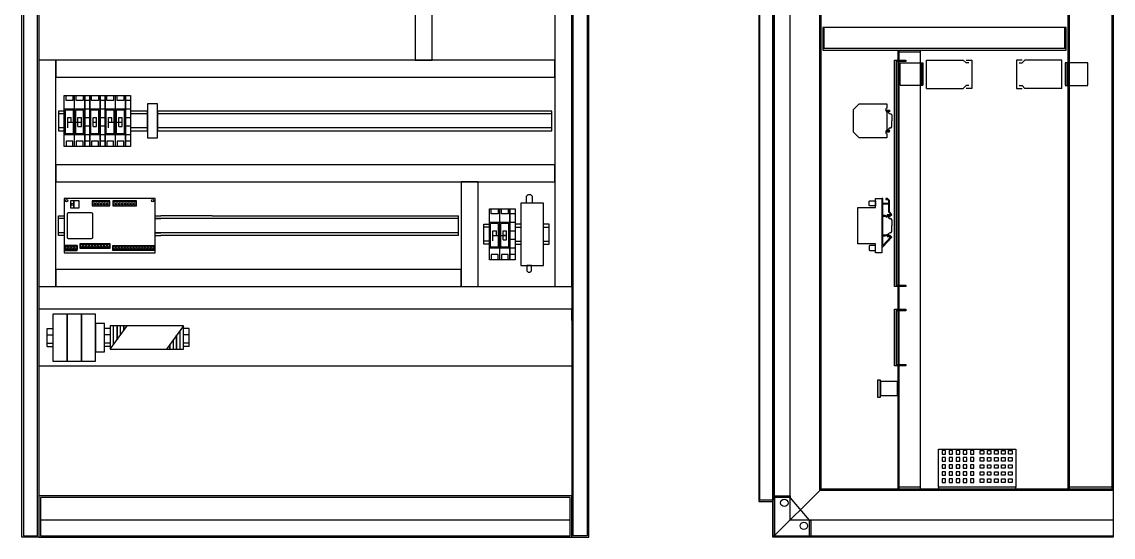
# Model space of a CAD drawing. Header units: millimetres. Extents: x 3151 to 30896, y 1337 to 7086.
# Drawn here: x 14421 to 16346, y 1337 to 2247 of the extents above; entities that cross this region are included whole.
import ezdxf

# ---------------------------------------------------------------- set-up
doc = ezdxf.new("R2010")
doc.units = ezdxf.units.MM
doc.linetypes.add('DASHED2', pattern=[0.375, 0.25, -0.125])

msp = doc.modelspace()

# ---------------------------------------------------------------- hatches: boundary and pattern name
for points in [[(15960.7, 2179.2), (15980.7, 2179.2), (15980.7, 2176.5), (15963.4, 2176.5), (15963.4, 1781.8), (15980.7, 1781.8), (15980.7, 1779.2), (15960.7, 1779.2)], [(15960.7, 1739.2), (15980.7, 1739.2), (15980.7, 1736.5), (15963.4, 1736.5), (15963.4, 1641.8), (15980.7, 1641.8), (15980.7, 1639.2), (15960.7, 1639.2)], [(15930.7, 1584.2), (15935.7, 1584.2), (15935.7, 1614.2), (15930.7, 1614.2)], [(15776.2, 1409.7), (15776.2, 1407), (15748.9, 1407), (15748.9, 1339.3), (15810.6, 1339.3), (15810.6, 1366.7), (15813.2, 1366.7), (15813.2, 1336.7), (15746.2, 1336.7), (15746.2, 1409.7)]]:
    msp.add_hatch(color=7).paths.add_polyline_path(points)

# ---------------------------------------------------------------- linework, layer by layer
at = {"color": 7}
for p, q in [((14421.2, 1336.7), (14421.2, 3536.7)), ((14423.9, 3534), (14423.9, 1339.3)), ((14448.6, 1339.3), (14448.6, 3534)), ((14451.2, 3536.7), (14451.2, 1336.7)), ((15391.2, 3536.7), (15391.2, 1336.7)), ((15393.9, 1339.3), (15393.9, 3534)), ((15418.6, 3534), (15418.6, 1339.3)), ((15421.2, 1336.7), (15421.2, 3536.7)), ((15746.2, 1336.7), (15746.2, 3536.7)), ((15748.9, 1336.7), (15748.9, 3536.7)), ((16346.2, 3536.7), (16346.2, 1336.7)), ((15721.2, 3512.8), (15721.2, 1399.8)), ((15723.2, 1401.8), (15723.2, 3510.8)), ((15746.2, 3510.8), (15746.2, 1401.8)), ((15776.2, 1366.7), (15776.2, 3506.7)), ((15828.6, 1419), (15828.6, 3454.3)), ((15831.2, 1421.7), (15831.2, 3451.7)), ((16266.2, 3451.2), (16266.2, 1422.2)), ((16268.9, 1422.2), (16268.9, 3451.2)), ((16343.6, 3451.2), (16343.6, 1422.2)), ((16346.2, 3451.2), (16346.2, 1422.2)), ((16346.2, 1422.2), (16346.2, 3451.2)), ((15114.9, 3376.7), (15114.9, 2179.2)), ((15144.9, 2179.2), (15144.9, 3376.7)), ((15361.2, 3376.7), (15361.2, 1779.2)), ((15391.2, 1779.2), (15391.2, 3376.7)), ((15834.1, 2236.7), (15834.1, 2196.7)), ((16263.1, 2236.7), (15834.1, 2236.7)), ((15836.7, 2199.3), (15836.7, 2236.7)), ((16260.4, 2236.7), (16260.4, 2199.3)), ((16263.1, 2196.7), (16263.1, 2236.7)), ((16263.1, 2199.3), (15834.1, 2199.3)), ((15834.1, 2196.7), (16263.1, 2196.7)), ((16006.2, 2196.2), (15966.2, 2196.2)), ((15966.2, 2196.2), (15966.2, 1422.2)), ((15968.9, 1422.2), (15968.9, 2196.2)), ((16006.2, 1422.2), (16006.2, 2196.2)), ((14481.2, 2179.2), (14451.2, 2179.2)), ((14451.2, 2179.2), (14451.2, 1779.2)), ((15361.2, 2179.2), (14451.2, 2179.2)), ((14451.2, 2179.2), (14451.2, 1779.2)), ((14481.2, 1779.2), (14481.2, 2179.2)), ((15361.2, 2179.2), (14481.2, 2179.2)), ((14481.2, 2179.2), (14481.2, 2149.2)), ((15114.9, 2179.2), (15144.9, 2179.2)), ((15361.2, 2149.2), (15361.2, 2179.2)), ((15391.2, 1779.2), (15391.2, 2179.2)), ((15960.7, 1779.2), (15960.7, 2179.2)), ((15960.7, 2179.2), (15980.7, 2179.2)), ((15980.7, 2176.5), (15963.4, 2176.5)), ((15963.4, 2176.5), (15963.4, 1781.8)), ((15968.9, 2193.5), (16006.2, 2193.5)), ((15980.7, 2179.2), (15980.7, 2176.5)), ((16016.7, 2129.2), (16016.7, 2179.2)), ((16016.7, 2179.2), (16081.7, 2179.2)), ((16086.7, 2174.2), (16081.7, 2179.2)), ((16086.7, 2179.2), (16096.7, 2179.2)), ((16096.7, 2179.2), (16096.7, 2129.2)), ((16175.7, 2179.2), (16175.7, 2129.2)), ((16185.7, 2179.2), (16175.7, 2179.2)), ((16185.7, 2174.2), (16190.7, 2179.2)), ((16255.7, 2179.2), (16190.7, 2179.2)), ((16255.7, 2129.2), (16255.7, 2179.2)), ((16091.7, 2174.2), (16086.7, 2174.2)), ((16180.7, 2174.2), (16185.7, 2174.2)), ((14481.2, 2149.2), (15361.2, 2149.2)), ((16016.7, 2129.2), (16081.7, 2129.2)), ((16086.7, 2134.2), (16081.7, 2129.2)), ((16091.7, 2134.2), (16086.7, 2134.2)), ((16096.7, 2129.2), (16086.7, 2129.2)), ((16175.7, 2129.2), (16185.7, 2129.2)), ((16180.7, 2134.2), (16185.7, 2134.2)), ((16185.7, 2134.2), (16190.7, 2129.2)), ((16255.7, 2129.2), (16190.7, 2129.2)), ((14496.2, 2026.7), (14496.2, 2116.7)), ((14496.2, 2116.7), (14514.2, 2116.7)), ((14499.2, 2107.7), (14499.2, 2116.7)), ((14511.2, 2107.7), (14499.2, 2107.7)), ((14511.2, 2116.7), (14511.2, 2107.7)), ((14514.2, 2026.7), (14514.2, 2116.7)), ((14514.2, 2116.7), (14532.2, 2116.7)), ((14517.2, 2107.7), (14517.2, 2116.7)), ((14529.2, 2107.7), (14517.2, 2107.7)), ((14529.2, 2116.7), (14529.2, 2107.7)), ((14532.2, 2116.7), (14532.2, 2026.7)), ((14532.2, 2116.7), (14532.2, 2026.7)), ((14532.2, 2116.7), (14541.2, 2116.7)), ((14532.2, 2026.7), (14532.2, 2116.7)), ((14541.2, 2107.7), (14532.2, 2107.7)), ((14541.2, 2116.7), (14559.2, 2116.7)), ((14541.2, 2026.7), (14541.2, 2116.7)), ((14541.2, 2116.7), (14541.2, 2026.7)), ((14544.2, 2107.7), (14544.2, 2116.7)), ((14556.2, 2107.7), (14544.2, 2107.7)), ((14556.2, 2116.7), (14556.2, 2107.7)), ((14559.2, 2116.7), (14559.2, 2026.7)), ((14559.2, 2116.7), (14559.2, 2026.7)), ((14559.2, 2116.7), (14568.2, 2116.7)), ((14559.2, 2026.7), (14559.2, 2116.7)), ((14568.2, 2107.7), (14559.2, 2107.7)), ((14568.2, 2026.7), (14568.2, 2116.7)), ((14568.2, 2116.7), (14586.2, 2116.7)), ((14568.2, 2116.7), (14568.2, 2026.7)), ((14571.2, 2107.7), (14571.2, 2116.7)), ((14583.2, 2107.7), (14571.2, 2107.7)), ((14583.2, 2116.7), (14583.2, 2107.7)), ((14586.2, 2026.7), (14586.2, 2116.7)), ((14586.2, 2116.7), (14604.2, 2116.7)), ((14589.2, 2107.7), (14589.2, 2116.7)), ((14601.2, 2107.7), (14589.2, 2107.7)), ((14601.2, 2116.7), (14601.2, 2107.7)), ((14604.2, 2116.7), (14604.2, 2026.7)), ((14604.2, 2116.7), (14604.2, 2026.7)), ((14604.2, 2116.7), (14613.2, 2116.7)), ((14604.2, 2026.7), (14604.2, 2116.7)), ((14613.2, 2107.7), (14604.2, 2107.7)), ((14613.2, 2116.7), (14613.2, 2026.7)), ((14660.5, 2101.7), (14643, 2101.7)), ((14643, 2101.7), (14643, 2041.7)), ((14660.5, 2041.7), (14660.5, 2101.7)), ((15888, 2091.7), (15898, 2101.7)), ((15898, 2101.7), (15947.2, 2101.7)), ((15947.2, 2101.7), (15947.2, 2094.4)), ((14496.2, 2089.2), (14486.2, 2089.2)), ((14486.2, 2089.2), (14486.2, 2054.2)), ((14496.2, 2084.2), (14486.2, 2084.2)), ((14514.2, 2092.4), (14496.2, 2092.4)), ((14496.2, 2054.2), (14496.2, 2089.2)), ((14498.2, 2048.9), (14498.2, 2090.4)), ((14512.2, 2090.4), (14498.2, 2090.4)), ((14512.2, 2048.9), (14512.2, 2090.4)), ((14532.2, 2092.4), (14514.2, 2092.4)), ((14516.2, 2048.9), (14516.2, 2090.4)), ((14530.2, 2090.4), (14516.2, 2090.4)), ((14530.2, 2048.9), (14530.2, 2090.4)), ((14541.2, 2092.4), (14532.2, 2092.4)), ((14559.2, 2092.4), (14541.2, 2092.4)), ((14557.2, 2090.4), (14543.2, 2090.4)), ((14543.2, 2048.9), (14543.2, 2090.4)), ((14557.2, 2048.9), (14557.2, 2090.4)), ((14568.2, 2092.4), (14559.2, 2092.4)), ((14586.2, 2092.4), (14568.2, 2092.4)), ((14570.2, 2048.9), (14570.2, 2090.4)), ((14584.2, 2090.4), (14570.2, 2090.4)), ((14584.2, 2048.9), (14584.2, 2090.4)), ((14604.2, 2092.4), (14586.2, 2092.4)), ((14588.2, 2048.9), (14588.2, 2090.4)), ((14602.2, 2090.4), (14588.2, 2090.4)), ((14602.2, 2048.9), (14602.2, 2090.4)), ((14613.2, 2092.4), (14604.2, 2092.4)), ((14643, 2089.2), (14613.2, 2089.2)), ((14613.2, 2089.2), (14613.2, 2054.2)), ((14643, 2084.2), (14613.2, 2084.2)), ((14643, 2054.2), (14643, 2089.2)), ((15356.2, 2089.2), (14660.5, 2089.2)), ((14660.5, 2089.2), (14660.5, 2054.2)), ((15356.2, 2084.2), (14660.5, 2084.2)), ((15356.2, 2054.2), (15356.2, 2089.2)), ((15888, 2051.7), (15888, 2091.7)), ((15947.2, 2094.4), (15945.1, 2093.3)), ((15945.1, 2093.3), (15945.1, 2089.8)), ((15945.1, 2090.9), (15951.7, 2090.9)), ((15945.1, 2090), (15945.1, 2090.9)), ((15951.1, 2090), (15945.1, 2090)), ((15945.1, 2089.8), (15947.2, 2088.7)), ((15947.2, 2088.7), (15949, 2088.7)), ((15947.2, 2087.4), (15947.2, 2088.7)), ((15947.2, 2088.7), (15947.2, 2054.8)), ((15949, 2087.4), (15947.2, 2087.4)), ((15949, 2088.7), (15949, 2087.4)), ((15950, 2089.4), (15950, 2086.1)), ((15951.9, 2087.9), (15951.1, 2090)), ((15951.7, 2090.9), (15951.9, 2089.9)), ((15951.9, 2089.9), (15951.9, 2087.9)), ((15955.7, 2082.2), (15955.7, 2071.7)), ((14502.2, 2077.7), (14508.2, 2077.7)), ((14502.2, 2059.7), (14502.2, 2077.7)), ((14526.2, 2068.7), (14502.2, 2068.7)), ((14508.2, 2068.7), (14508.2, 2077.7)), ((14520.2, 2077.7), (14526.2, 2077.7)), ((14520.2, 2061.7), (14520.2, 2077.7)), ((14520.2, 2069.7), (14526.2, 2069.7)), ((14520.2, 2061.7), (14526.2, 2061.7)), ((14526.2, 2061.7), (14526.2, 2077.7)), ((14541.2, 2077.2), (14532.2, 2077.2)), ((14541.2, 2062.2), (14532.2, 2062.2)), ((14547.2, 2077.7), (14553.2, 2077.7)), ((14547.2, 2061.7), (14547.2, 2077.7)), ((14547.2, 2069.7), (14553.2, 2069.7)), ((14553.2, 2068.7), (14547.2, 2068.7)), ((14547.2, 2061.7), (14553.2, 2061.7)), ((14553.2, 2061.7), (14553.2, 2077.7)), ((14568.2, 2077.2), (14559.2, 2077.2)), ((14568.2, 2062.2), (14559.2, 2062.2)), ((14574.2, 2077.7), (14580.2, 2077.7)), ((14574.2, 2059.7), (14574.2, 2077.7)), ((14598.2, 2068.7), (14574.2, 2068.7)), ((14580.2, 2068.7), (14580.2, 2077.7)), ((14592.2, 2077.7), (14598.2, 2077.7)), ((14592.2, 2061.7), (14592.2, 2077.7)), ((14592.2, 2069.7), (14598.2, 2069.7)), ((14592.2, 2061.7), (14598.2, 2061.7)), ((14598.2, 2061.7), (14598.2, 2077.7)), ((14613.2, 2077.2), (14604.2, 2077.2)), ((14613.2, 2062.2), (14604.2, 2062.2)), ((15955.7, 2061.2), (15955.7, 2071.7)), ((14496.2, 2059.2), (14486.2, 2059.2)), ((14486.2, 2054.2), (14496.2, 2054.2)), ((14514.2, 2046.9), (14496.2, 2046.9)), ((14512.2, 2048.9), (14498.2, 2048.9)), ((14532.2, 2046.9), (14514.2, 2046.9)), ((14530.2, 2048.9), (14516.2, 2048.9)), ((14541.2, 2046.9), (14532.2, 2046.9)), ((14559.2, 2046.9), (14541.2, 2046.9)), ((14557.2, 2048.9), (14543.2, 2048.9)), ((14568.2, 2046.9), (14559.2, 2046.9)), ((14586.2, 2046.9), (14568.2, 2046.9)), ((14584.2, 2048.9), (14570.2, 2048.9)), ((14604.2, 2046.9), (14586.2, 2046.9)), ((14602.2, 2048.9), (14588.2, 2048.9)), ((14613.2, 2046.9), (14604.2, 2046.9)), ((14643, 2059.2), (14613.2, 2059.2)), ((14613.2, 2054.2), (14643, 2054.2)), ((14643, 2041.7), (14660.5, 2041.7)), ((15356.2, 2059.2), (14660.5, 2059.2)), ((14660.5, 2054.2), (15356.2, 2054.2)), ((15898, 2041.7), (15888, 2051.7)), ((15947.2, 2041.7), (15898, 2041.7)), ((15947.2, 2054.8), (15945.1, 2053.7)), ((15945.1, 2053.7), (15945.1, 2050.1)), ((15951.1, 2053.4), (15945.1, 2053.4)), ((15945.1, 2053.4), (15945.1, 2052.5)), ((15945.1, 2052.5), (15951.7, 2052.5)), ((15945.1, 2050.1), (15947.2, 2049)), ((15949, 2056), (15947.2, 2056)), ((15947.2, 2056), (15947.2, 2054.8)), ((15947.2, 2054.8), (15949, 2054.8)), ((15947.2, 2049), (15947.2, 2041.7)), ((15949, 2054.8), (15949, 2056)), ((15950, 2054.1), (15950, 2057.3)), ((15951.9, 2055.5), (15951.1, 2053.4)), ((15951.7, 2052.5), (15951.9, 2053.6)), ((15951.9, 2053.6), (15951.9, 2055.5)), ((14514.2, 2026.7), (14496.2, 2026.7)), ((14499.2, 2035.7), (14499.2, 2026.7)), ((14511.2, 2035.7), (14499.2, 2035.7)), ((14511.2, 2026.7), (14511.2, 2035.7)), ((14532.2, 2026.7), (14514.2, 2026.7)), ((14529.2, 2035.7), (14517.2, 2035.7)), ((14517.2, 2035.7), (14517.2, 2026.7)), ((14529.2, 2026.7), (14529.2, 2035.7)), ((14541.2, 2035.7), (14532.2, 2035.7)), ((14541.2, 2026.7), (14532.2, 2026.7)), ((14559.2, 2026.7), (14541.2, 2026.7)), ((14556.2, 2035.7), (14544.2, 2035.7)), ((14544.2, 2035.7), (14544.2, 2026.7)), ((14556.2, 2026.7), (14556.2, 2035.7)), ((14568.2, 2035.7), (14559.2, 2035.7)), ((14568.2, 2026.7), (14559.2, 2026.7)), ((14586.2, 2026.7), (14568.2, 2026.7)), ((14571.2, 2035.7), (14571.2, 2026.7)), ((14583.2, 2035.7), (14571.2, 2035.7)), ((14583.2, 2026.7), (14583.2, 2035.7)), ((14604.2, 2026.7), (14586.2, 2026.7)), ((14601.2, 2035.7), (14589.2, 2035.7)), ((14589.2, 2035.7), (14589.2, 2026.7)), ((14601.2, 2026.7), (14601.2, 2035.7)), ((14613.2, 2035.7), (14604.2, 2035.7)), ((14613.2, 2026.7), (14604.2, 2026.7)), ((15361.2, 1994.2), (14481.2, 1994.2)), ((14481.2, 1994.2), (14481.2, 1964.2)), ((15361.2, 1964.2), (15361.2, 1994.2)), ((14481.2, 1964.2), (15361.2, 1964.2)), ((15226.2, 1964.2), (15196.2, 1964.2)), ((15196.2, 1964.2), (15196.2, 1779.2)), ((15226.2, 1779.2), (15226.2, 1964.2)), ((14656.2, 1934.7), (14496.2, 1934.7)), ((14496.2, 1934.7), (14496.2, 1838.7)), ((14512.8, 1930.8), (14507.1, 1930.8)), ((14507.1, 1930.8), (14507.1, 1918.1)), ((14522.6, 1930.8), (14512.8, 1930.8)), ((14512.8, 1930.8), (14512.8, 1918.1)), ((14512.8, 1918.1), (14512.8, 1930.8)), ((14522.6, 1918.1), (14522.6, 1930.8)), ((14576.2, 1930.8), (14545.1, 1930.8)), ((14545.1, 1930.8), (14545.1, 1921.6)), ((14576.2, 1928.9), (14545.1, 1928.9)), ((14545.1, 1928.9), (14545.1, 1921.6)), ((14576.2, 1921.6), (14576.2, 1930.8)), ((14576.2, 1921.6), (14576.2, 1928.9)), ((14623.5, 1930.8), (14582, 1930.8)), ((14582, 1930.8), (14582, 1921.6)), ((14623.5, 1928.9), (14582, 1928.9)), ((14582, 1928.9), (14582, 1921.6)), ((14623.5, 1921.6), (14623.5, 1930.8)), ((14623.5, 1921.6), (14623.5, 1928.9)), ((14656.2, 1838.7), (14656.2, 1934.7)), ((15341.2, 1926.7), (15301.2, 1926.7)), ((15301.2, 1926.7), (15301.2, 1816.7)), ((15311.2, 1938.7), (15314.2, 1941.7)), ((15311.2, 1926.7), (15311.2, 1938.7)), ((15321.2, 1926.7), (15311.2, 1926.7)), ((15314.2, 1941.7), (15318.2, 1941.7)), ((15318.2, 1941.7), (15321.2, 1938.7)), ((15321.2, 1938.7), (15321.2, 1926.7)), ((15341.2, 1816.7), (15341.2, 1926.7)), ((15915.9, 1929.8), (15916.8, 1930.8)), ((15915.9, 1922.5), (15915.9, 1929.8)), ((15916.8, 1930.8), (15927.2, 1930.8)), ((15927.2, 1934.7), (15938.2, 1934.7)), ((15927.2, 1918.7), (15927.2, 1934.7)), ((15927.2, 1930.8), (15927.2, 1921.6)), ((15938.2, 1934.7), (15938.2, 1838.7)), ((15940, 1934.7), (15938.3, 1934.7)), ((15938.3, 1934.7), (15938.3, 1849.5)), ((15940, 1926.1), (15940, 1934.7)), ((15949.9, 1926.1), (15940, 1926.1)), ((15940, 1904.7), (15940, 1925.1)), ((15940, 1925.1), (15949.8, 1925.1)), ((15940, 1904.7), (15940, 1925.1)), ((15948.2, 1934.7), (15945, 1934.7)), ((15945, 1934.7), (15945, 1933)), ((15945, 1933), (15947.9, 1933)), ((15947.9, 1933), (15949.9, 1930.9)), ((15951.6, 1931.2), (15948.2, 1934.7)), ((15949.8, 1925.1), (15949.8, 1911.2)), ((15949.9, 1930.9), (15949.9, 1926.1)), ((15951.6, 1911.3), (15951.6, 1931.2)), ((14501.2, 1907.2), (14501.2, 1866.2)), ((14544.2, 1909.2), (14503.2, 1909.2)), ((14507.1, 1918.1), (14512.8, 1918.1)), ((14512.8, 1918.1), (14522.6, 1918.1)), ((14545.1, 1921.6), (14576.2, 1921.6)), ((14545.1, 1921.6), (14576.2, 1921.6)), ((14546.2, 1866.2), (14546.2, 1907.2)), ((14582, 1921.6), (14623.5, 1921.6)), ((14582, 1921.6), (14623.5, 1921.6)), ((15246.2, 1826.7), (15246.2, 1916.7)), ((15246.2, 1916.7), (15264.2, 1916.7)), ((15249.2, 1907.7), (15249.2, 1916.7)), ((15261.2, 1907.7), (15249.2, 1907.7)), ((15261.2, 1916.7), (15261.2, 1907.7)), ((15264.2, 1826.7), (15264.2, 1916.7)), ((15264.2, 1916.7), (15282.2, 1916.7)), ((15267.2, 1907.7), (15267.2, 1916.7)), ((15279.2, 1907.7), (15267.2, 1907.7)), ((15279.2, 1916.7), (15279.2, 1907.7)), ((15282.2, 1916.7), (15282.2, 1826.7)), ((15282.2, 1916.7), (15282.2, 1826.7)), ((15282.2, 1916.7), (15291.2, 1916.7)), ((15282.2, 1826.7), (15282.2, 1916.7)), ((15291.2, 1907.7), (15282.2, 1907.7)), ((15291.2, 1916.7), (15291.2, 1826.7)), ((15895.7, 1854.7), (15895.7, 1918.7)), ((15895.7, 1918.7), (15927.2, 1918.7)), ((15916.8, 1921.6), (15915.9, 1922.5)), ((15927.2, 1921.6), (15916.8, 1921.6)), ((15947.8, 1905.9), (15946.7, 1903.5)), ((15951.7, 1905.9), (15947.8, 1905.9)), ((15949.8, 1911.2), (15953.9, 1906.7)), ((15955.8, 1906.7), (15951.6, 1911.3)), ((15952.1, 1904.9), (15951.7, 1905.9)), ((15951.9, 1902.9), (15955.8, 1906.7)), ((15953.9, 1906.7), (15952.1, 1904.9)), ((14486.2, 1904.2), (14496.2, 1904.2)), ((14486.2, 1869.2), (14486.2, 1904.2)), ((14496.2, 1899.2), (14486.2, 1899.2)), ((14656.2, 1904.2), (14666.2, 1904.2)), ((14666.2, 1899.2), (14656.2, 1899.2)), ((14656.2, 1899.2), (14666.2, 1899.2)), ((14757.2, 1904.2), (14666.2, 1904.2)), ((14757.2, 1899.2), (14666.2, 1899.2)), ((14757.2, 1904.2), (15191.2, 1904.2)), ((15191.2, 1899.2), (14757.2, 1899.2)), ((15191.2, 1869.2), (15191.2, 1904.2)), ((15236.2, 1854.2), (15236.2, 1889.2)), ((15236.2, 1889.2), (15246.2, 1889.2)), ((15264.2, 1892.4), (15246.2, 1892.4)), ((15248.2, 1848.9), (15248.2, 1890.4)), ((15262.2, 1890.4), (15248.2, 1890.4)), ((15262.2, 1848.9), (15262.2, 1890.4)), ((15282.2, 1892.4), (15264.2, 1892.4)), ((15266.2, 1848.9), (15266.2, 1890.4)), ((15280.2, 1890.4), (15266.2, 1890.4)), ((15280.2, 1848.9), (15280.2, 1890.4)), ((15291.2, 1892.4), (15282.2, 1892.4)), ((15301.2, 1889.2), (15291.2, 1889.2)), ((15351.2, 1889.2), (15341.2, 1889.2)), ((15351.2, 1854.2), (15351.2, 1889.2)), ((15944.2, 1904.7), (15940, 1904.7)), ((15940, 1869.9), (15940, 1903.5)), ((15940, 1903.5), (15944.4, 1903.5)), ((15946.7, 1903.5), (15944.2, 1904.7)), ((15944.4, 1903.5), (15947.4, 1901.9)), ((15947.4, 1901.9), (15948.9, 1905)), ((15948.9, 1905), (15951.1, 1905)), ((15950, 1904.4), (15950, 1901.1)), ((15950, 1904.4), (15950, 1901.1)), ((15951.1, 1905), (15951.9, 1902.9)), ((15955.7, 1897.2), (15955.7, 1886.7)), ((15955.7, 1897.2), (15955.7, 1886.7)), ((15955.7, 1876.2), (15955.7, 1886.7)), ((15955.7, 1876.2), (15955.7, 1886.7)), ((14496.2, 1874.2), (14486.2, 1874.2)), ((14496.2, 1869.2), (14486.2, 1869.2)), ((14666.2, 1874.2), (14656.2, 1874.2)), ((14656.2, 1874.2), (14666.2, 1874.2)), ((14656.2, 1869.2), (14666.2, 1869.2)), ((14757.2, 1874.2), (14666.2, 1874.2)), ((14757.2, 1869.2), (14666.2, 1869.2)), ((15191.2, 1874.2), (14757.2, 1874.2)), ((15191.2, 1869.2), (14757.2, 1869.2)), ((15246.2, 1884.2), (15236.2, 1884.2)), ((15252.2, 1877.7), (15258.2, 1877.7)), ((15252.2, 1859.7), (15252.2, 1877.7)), ((15276.2, 1868.7), (15252.2, 1868.7)), ((15258.2, 1868.7), (15258.2, 1877.7)), ((15270.2, 1877.7), (15276.2, 1877.7)), ((15270.2, 1861.7), (15270.2, 1877.7)), ((15270.2, 1869.7), (15276.2, 1869.7)), ((15276.2, 1861.7), (15276.2, 1877.7)), ((15291.2, 1877.2), (15282.2, 1877.2)), ((15291.2, 1884.2), (15301.2, 1884.2)), ((15341.2, 1884.2), (15351.2, 1884.2)), ((15944.4, 1869.9), (15940, 1869.9)), ((15940, 1868.7), (15944.2, 1868.7)), ((15940, 1851.5), (15940, 1868.7)), ((15944.2, 1868.7), (15946.7, 1869.9)), ((15947.3, 1871.4), (15944.4, 1869.9)), ((15946.7, 1869.9), (15947.8, 1867.5)), ((15948.9, 1868.4), (15947.3, 1871.4)), ((15947.8, 1867.5), (15951.7, 1867.5)), ((15951.1, 1868.4), (15948.9, 1868.4)), ((15950, 1869.1), (15950, 1872.3)), ((15950, 1869.1), (15950, 1872.3)), ((15951.9, 1870.5), (15951.1, 1868.4)), ((15951.7, 1867.5), (15952.1, 1868.6)), ((15955.8, 1866.7), (15951.9, 1870.5)), ((15952.1, 1868.6), (15953.9, 1866.8)), ((14518.6, 1851.8), (14497.9, 1851.8)), ((14497.9, 1851.8), (14497.9, 1842.6)), ((14497.9, 1851.8), (14518.6, 1851.8)), ((14497.9, 1844.5), (14497.9, 1851.8)), ((14503.2, 1864.2), (14544.2, 1864.2)), ((14518.6, 1842.6), (14518.6, 1851.8)), ((14518.6, 1851.8), (14518.6, 1844.5)), ((14524.4, 1855.5), (14576.2, 1855.5)), ((14524.4, 1848.2), (14524.4, 1855.5)), ((14524.4, 1855.5), (14576.2, 1855.5)), ((14524.4, 1846.3), (14524.4, 1855.5)), ((14576.2, 1848.2), (14524.4, 1848.2)), ((14576.2, 1855.5), (14576.2, 1848.2)), ((14576.2, 1855.5), (14576.2, 1846.3)), ((14582, 1851.8), (14654.6, 1851.8)), ((14582, 1844.5), (14582, 1851.8)), ((14582, 1851.8), (14654.6, 1851.8)), ((14582, 1842.6), (14582, 1851.8)), ((14654.6, 1851.8), (14654.6, 1844.5)), ((14654.6, 1851.8), (14654.6, 1842.6)), ((15246.2, 1859.2), (15236.2, 1859.2)), ((15246.2, 1854.2), (15236.2, 1854.2)), ((15262.2, 1848.9), (15248.2, 1848.9)), ((15280.2, 1848.9), (15266.2, 1848.9)), ((15270.2, 1861.7), (15276.2, 1861.7)), ((15291.2, 1862.2), (15282.2, 1862.2)), ((15291.2, 1859.2), (15301.2, 1859.2)), ((15291.2, 1854.2), (15301.2, 1854.2)), ((15341.2, 1859.2), (15351.2, 1859.2)), ((15341.2, 1854.2), (15351.2, 1854.2)), ((15927.2, 1854.7), (15895.7, 1854.7)), ((15916.8, 1851.8), (15915.9, 1850.9)), ((15915.9, 1850.9), (15915.9, 1843.6)), ((15927.2, 1851.8), (15916.8, 1851.8)), ((15927.2, 1838.7), (15927.2, 1854.7)), ((15927.2, 1842.6), (15927.2, 1851.8)), ((15938.3, 1849.5), (15940, 1849.5)), ((15953.9, 1866.8), (15940, 1851.5)), ((15940, 1849.5), (15955.8, 1866.7)), ((14496.2, 1838.7), (14656.2, 1838.7)), ((14518.6, 1844.5), (14497.9, 1844.5)), ((14497.9, 1842.6), (14518.6, 1842.6)), ((14576.2, 1846.3), (14524.4, 1846.3)), ((14654.6, 1844.5), (14582, 1844.5)), ((14654.6, 1842.6), (14582, 1842.6)), ((15264.2, 1846.9), (15246.2, 1846.9)), ((15249.2, 1835.7), (15249.2, 1826.7)), ((15261.2, 1835.7), (15249.2, 1835.7)), ((15261.2, 1826.7), (15261.2, 1835.7)), ((15282.2, 1846.9), (15264.2, 1846.9)), ((15279.2, 1835.7), (15267.2, 1835.7)), ((15267.2, 1835.7), (15267.2, 1826.7)), ((15279.2, 1826.7), (15279.2, 1835.7)), ((15291.2, 1846.9), (15282.2, 1846.9)), ((15291.2, 1835.7), (15282.2, 1835.7)), ((15915.9, 1843.6), (15916.8, 1842.6)), ((15916.8, 1842.6), (15927.2, 1842.6)), ((15938.2, 1838.7), (15927.2, 1838.7)), ((15264.2, 1826.7), (15246.2, 1826.7)), ((15282.2, 1826.7), (15264.2, 1826.7)), ((15291.2, 1826.7), (15282.2, 1826.7)), ((15301.2, 1816.7), (15341.2, 1816.7)), ((15320.2, 1816.7), (15312.2, 1816.7)), ((15312.2, 1816.7), (15312.2, 1807.1)), ((15320.2, 1807.1), (15320.2, 1816.7)), ((15196.2, 1809.2), (14481.2, 1809.2)), ((14481.2, 1809.2), (14481.2, 1779.2)), ((15196.2, 1779.2), (15196.2, 1809.2)), ((15312.2, 1807.1), (15314.6, 1804.7)), ((15314.6, 1804.7), (15317.8, 1804.7)), ((15317.8, 1804.7), (15320.2, 1807.1)), ((14451.2, 1779.2), (14481.2, 1779.2)), ((14451.2, 1779.2), (15391.2, 1779.2)), ((14481.2, 1779.2), (15196.2, 1779.2)), ((15196.2, 1779.2), (15226.2, 1779.2)), ((15361.2, 1779.2), (15391.2, 1779.2)), ((15980.7, 1779.2), (15960.7, 1779.2)), ((15963.4, 1781.8), (15980.7, 1781.8)), ((15980.7, 1781.8), (15980.7, 1779.2)), ((15391.2, 1739.2), (14451.2, 1739.2)), ((14451.2, 1739.2), (14451.2, 1639.2)), ((15391.2, 1719.2), (15391.2, 1739.2)), ((15960.7, 1639.2), (15960.7, 1739.2)), ((15960.7, 1739.2), (15980.7, 1739.2)), ((15980.7, 1736.5), (15963.4, 1736.5)), ((15963.4, 1736.5), (15963.4, 1641.8)), ((15980.7, 1739.2), (15980.7, 1736.5)), ((14501.2, 1730.7), (14476.2, 1730.7)), ((14476.2, 1730.7), (14476.2, 1647.7)), ((14526.2, 1730.7), (14501.2, 1730.7)), ((14501.2, 1730.7), (14501.2, 1647.7)), ((14501.2, 1647.7), (14501.2, 1730.7)), ((14526.2, 1647.7), (14526.2, 1730.7)), ((14551.2, 1730.7), (14526.2, 1730.7)), ((14526.2, 1730.7), (14526.2, 1647.7)), ((14551.2, 1647.7), (14551.2, 1730.7)), ((14567.2, 1714.2), (14551.2, 1714.2)), ((14551.2, 1714.2), (14551.2, 1664.2)), ((14567.2, 1664.2), (14567.2, 1714.2)), ((14466.2, 1673.2), (14466.2, 1705.2)), ((14466.2, 1705.2), (14476.2, 1705.2)), ((14466.2, 1694.2), (14476.2, 1694.2)), ((14577.2, 1705.2), (14567.2, 1705.2)), ((14567.2, 1673.2), (14567.2, 1705.2)), ((14577.2, 1694.2), (14567.2, 1694.2)), ((14607.2, 1709.7), (14577.2, 1709.7)), ((14577.2, 1709.7), (14577.2, 1668.7)), ((14577.2, 1668.7), (14607.2, 1709.7)), ((14706.2, 1709.7), (14577.2, 1709.7)), ((14577.2, 1709.7), (14577.2, 1668.7)), ((14583.2, 1676.9), (14583.2, 1709.7)), ((14589.2, 1685.7), (14589.2, 1709.7)), ((14589.2, 1709.7), (14589.2, 1685.1)), ((14595.2, 1693.3), (14595.2, 1709.7)), ((14601.2, 1701.7), (14601.2, 1709.7)), ((14601.2, 1709.7), (14601.2, 1701.5)), ((14706.2, 1709.7), (14676.2, 1668.7)), ((14700.2, 1701.5), (14700.2, 1668.7)), ((14706.2, 1668.7), (14706.2, 1709.7)), ((14706.2, 1709.7), (14706.2, 1709.7)), ((14706.2, 1668.7), (14706.2, 1709.7)), ((14716.2, 1705.2), (14706.2, 1705.2)), ((14716.2, 1694.2), (14706.2, 1694.2)), ((14716.2, 1673.2), (14716.2, 1705.2)), ((14466.2, 1679.2), (14476.2, 1679.2)), ((14577.2, 1679.2), (14567.2, 1679.2)), ((14682.2, 1668.7), (14682.2, 1676.9)), ((14682.2, 1676.7), (14682.2, 1668.7)), ((14688.2, 1685.1), (14688.2, 1668.7)), ((14694.2, 1668.7), (14694.2, 1693.3)), ((14694.2, 1692.7), (14694.2, 1668.7)), ((14716.2, 1679.2), (14706.2, 1679.2)), ((14466.2, 1673.2), (14476.2, 1673.2)), ((14551.2, 1664.2), (14567.2, 1664.2)), ((14577.2, 1673.2), (14567.2, 1673.2)), ((14577.2, 1668.7), (14577.2, 1668.7)), ((14577.2, 1668.7), (14706.2, 1668.7)), ((14676.2, 1668.7), (14706.2, 1668.7)), ((14716.2, 1673.2), (14706.2, 1673.2)), ((14451.2, 1639.2), (15391.2, 1639.2)), ((14476.2, 1647.7), (14501.2, 1647.7)), ((14501.2, 1647.7), (14526.2, 1647.7)), ((14526.2, 1647.7), (14551.2, 1647.7)), ((15980.7, 1639.2), (15960.7, 1639.2)), ((15963.4, 1641.8), (15980.7, 1641.8)), ((15980.7, 1641.8), (15980.7, 1639.2)), ((15935.7, 1614.2), (15930.7, 1614.2)), ((15930.7, 1614.2), (15930.7, 1584.2)), ((15935.7, 1584.2), (15935.7, 1614.2)), ((15965.7, 1611.7), (15935.7, 1611.7)), ((15935.7, 1611.7), (15935.7, 1586.7)), ((15965.7, 1586.7), (15965.7, 1611.7)), ((15930.7, 1584.2), (15935.7, 1584.2)), ((15935.7, 1586.7), (15965.7, 1586.7)), ((16037.9, 1492.2), (16174.5, 1492.2)), ((16037.9, 1425.2), (16037.9, 1492.2)), ((16050.6, 1489.7), (16044.4, 1489.7)), ((16044.4, 1489.7), (16044.4, 1483.5)), ((16044.4, 1483.5), (16050.6, 1483.5)), ((16050.6, 1483.5), (16050.6, 1489.7)), ((16063.1, 1489.7), (16056.9, 1489.7)), ((16056.9, 1489.7), (16056.9, 1483.5)), ((16056.9, 1483.5), (16063.1, 1483.5)), ((16063.1, 1483.5), (16063.1, 1489.7)), ((16075.6, 1489.7), (16069.4, 1489.7)), ((16069.4, 1489.7), (16069.4, 1483.5)), ((16069.4, 1483.5), (16075.6, 1483.5)), ((16075.6, 1483.5), (16075.6, 1489.7)), ((16088.1, 1489.7), (16081.9, 1489.7)), ((16081.9, 1489.7), (16081.9, 1483.5)), ((16081.9, 1483.5), (16088.1, 1483.5)), ((16088.1, 1483.5), (16088.1, 1489.7)), ((16100.6, 1489.7), (16094.4, 1489.7)), ((16094.4, 1489.7), (16094.4, 1483.5)), ((16094.4, 1483.5), (16100.6, 1483.5)), ((16100.6, 1483.5), (16100.6, 1489.7)), ((16111.8, 1483.5), (16111.8, 1489.7)), ((16111.8, 1489.7), (16118.1, 1489.7)), ((16118.1, 1483.5), (16111.8, 1483.5)), ((16118.1, 1489.7), (16118.1, 1483.5)), ((16124.3, 1483.5), (16124.3, 1489.7)), ((16124.3, 1489.7), (16130.6, 1489.7)), ((16130.6, 1483.5), (16124.3, 1483.5)), ((16130.6, 1489.7), (16130.6, 1483.5)), ((16136.8, 1483.5), (16136.8, 1489.7)), ((16136.8, 1489.7), (16143.1, 1489.7)), ((16143.1, 1483.5), (16136.8, 1483.5)), ((16143.1, 1489.7), (16143.1, 1483.5)), ((16149.3, 1483.5), (16149.3, 1489.7)), ((16149.3, 1489.7), (16155.6, 1489.7)), ((16155.6, 1483.5), (16149.3, 1483.5)), ((16155.6, 1489.7), (16155.6, 1483.5)), ((16161.8, 1483.5), (16161.8, 1489.7)), ((16161.8, 1489.7), (16168.1, 1489.7)), ((16168.1, 1483.5), (16161.8, 1483.5)), ((16168.1, 1489.7), (16168.1, 1483.5)), ((16174.5, 1492.2), (16174.5, 1425.2)), ((16050.6, 1477.2), (16044.4, 1477.2)), ((16044.4, 1477.2), (16044.4, 1471)), ((16044.4, 1471), (16050.6, 1471)), ((16050.6, 1464.7), (16044.4, 1464.7)), ((16044.4, 1464.7), (16044.4, 1458.5)), ((16050.6, 1471), (16050.6, 1477.2)), ((16050.6, 1458.5), (16050.6, 1464.7)), ((16063.1, 1477.2), (16056.9, 1477.2)), ((16056.9, 1477.2), (16056.9, 1471)), ((16056.9, 1471), (16063.1, 1471)), ((16063.1, 1464.7), (16056.9, 1464.7)), ((16056.9, 1464.7), (16056.9, 1458.5)), ((16063.1, 1471), (16063.1, 1477.2)), ((16063.1, 1458.5), (16063.1, 1464.7)), ((16075.6, 1477.2), (16069.4, 1477.2)), ((16069.4, 1477.2), (16069.4, 1471)), ((16069.4, 1471), (16075.6, 1471)), ((16075.6, 1464.7), (16069.4, 1464.7)), ((16069.4, 1464.7), (16069.4, 1458.5)), ((16075.6, 1471), (16075.6, 1477.2)), ((16075.6, 1458.5), (16075.6, 1464.7)), ((16088.1, 1477.2), (16081.9, 1477.2)), ((16081.9, 1477.2), (16081.9, 1471)), ((16081.9, 1471), (16088.1, 1471)), ((16088.1, 1464.7), (16081.9, 1464.7)), ((16081.9, 1464.7), (16081.9, 1458.5)), ((16088.1, 1471), (16088.1, 1477.2)), ((16088.1, 1458.5), (16088.1, 1464.7)), ((16100.6, 1477.2), (16094.4, 1477.2)), ((16094.4, 1477.2), (16094.4, 1471)), ((16094.4, 1471), (16100.6, 1471)), ((16100.6, 1464.7), (16094.4, 1464.7)), ((16094.4, 1464.7), (16094.4, 1458.5)), ((16100.6, 1471), (16100.6, 1477.2)), ((16100.6, 1458.5), (16100.6, 1464.7)), ((16111.8, 1471), (16111.8, 1477.2)), ((16111.8, 1477.2), (16118.1, 1477.2)), ((16118.1, 1471), (16111.8, 1471)), ((16111.8, 1458.5), (16111.8, 1464.7)), ((16111.8, 1464.7), (16118.1, 1464.7)), ((16118.1, 1477.2), (16118.1, 1471)), ((16118.1, 1464.7), (16118.1, 1458.5)), ((16124.3, 1471), (16124.3, 1477.2)), ((16124.3, 1477.2), (16130.6, 1477.2)), ((16130.6, 1471), (16124.3, 1471)), ((16124.3, 1458.5), (16124.3, 1464.7)), ((16124.3, 1464.7), (16130.6, 1464.7)), ((16130.6, 1477.2), (16130.6, 1471)), ((16130.6, 1464.7), (16130.6, 1458.5)), ((16136.8, 1471), (16136.8, 1477.2)), ((16136.8, 1477.2), (16143.1, 1477.2)), ((16143.1, 1471), (16136.8, 1471)), ((16136.8, 1458.5), (16136.8, 1464.7)), ((16136.8, 1464.7), (16143.1, 1464.7)), ((16143.1, 1477.2), (16143.1, 1471)), ((16143.1, 1464.7), (16143.1, 1458.5)), ((16149.3, 1471), (16149.3, 1477.2)), ((16149.3, 1477.2), (16155.6, 1477.2)), ((16155.6, 1471), (16149.3, 1471)), ((16149.3, 1458.5), (16149.3, 1464.7)), ((16149.3, 1464.7), (16155.6, 1464.7)), ((16155.6, 1477.2), (16155.6, 1471)), ((16155.6, 1464.7), (16155.6, 1458.5)), ((16161.8, 1471), (16161.8, 1477.2)), ((16161.8, 1477.2), (16168.1, 1477.2)), ((16168.1, 1471), (16161.8, 1471)), ((16161.8, 1458.5), (16161.8, 1464.7)), ((16161.8, 1464.7), (16168.1, 1464.7)), ((16168.1, 1477.2), (16168.1, 1471)), ((16168.1, 1464.7), (16168.1, 1458.5)), ((16044.4, 1458.5), (16050.6, 1458.5)), ((16050.6, 1452.2), (16044.4, 1452.2)), ((16044.4, 1452.2), (16044.4, 1446)), ((16044.4, 1446), (16050.6, 1446)), ((16050.6, 1446), (16050.6, 1452.2)), ((16056.9, 1458.5), (16063.1, 1458.5)), ((16063.1, 1452.2), (16056.9, 1452.2)), ((16056.9, 1452.2), (16056.9, 1446)), ((16056.9, 1446), (16063.1, 1446)), ((16063.1, 1446), (16063.1, 1452.2)), ((16069.4, 1458.5), (16075.6, 1458.5)), ((16075.6, 1452.2), (16069.4, 1452.2)), ((16069.4, 1452.2), (16069.4, 1446)), ((16069.4, 1446), (16075.6, 1446)), ((16075.6, 1446), (16075.6, 1452.2)), ((16081.9, 1458.5), (16088.1, 1458.5)), ((16088.1, 1452.2), (16081.9, 1452.2)), ((16081.9, 1452.2), (16081.9, 1446)), ((16081.9, 1446), (16088.1, 1446)), ((16088.1, 1446), (16088.1, 1452.2)), ((16094.4, 1458.5), (16100.6, 1458.5)), ((16100.6, 1452.2), (16094.4, 1452.2)), ((16094.4, 1452.2), (16094.4, 1446)), ((16094.4, 1446), (16100.6, 1446)), ((16100.6, 1446), (16100.6, 1452.2)), ((16118.1, 1458.5), (16111.8, 1458.5)), ((16111.8, 1446), (16111.8, 1452.2)), ((16111.8, 1452.2), (16118.1, 1452.2)), ((16118.1, 1446), (16111.8, 1446)), ((16118.1, 1452.2), (16118.1, 1446)), ((16130.6, 1458.5), (16124.3, 1458.5)), ((16124.3, 1446), (16124.3, 1452.2)), ((16124.3, 1452.2), (16130.6, 1452.2)), ((16130.6, 1446), (16124.3, 1446)), ((16130.6, 1452.2), (16130.6, 1446)), ((16143.1, 1458.5), (16136.8, 1458.5)), ((16136.8, 1446), (16136.8, 1452.2)), ((16136.8, 1452.2), (16143.1, 1452.2)), ((16143.1, 1446), (16136.8, 1446)), ((16143.1, 1452.2), (16143.1, 1446)), ((16155.6, 1458.5), (16149.3, 1458.5)), ((16149.3, 1446), (16149.3, 1452.2)), ((16149.3, 1452.2), (16155.6, 1452.2)), ((16155.6, 1446), (16149.3, 1446)), ((16155.6, 1452.2), (16155.6, 1446)), ((16168.1, 1458.5), (16161.8, 1458.5)), ((16161.8, 1446), (16161.8, 1452.2)), ((16161.8, 1452.2), (16168.1, 1452.2)), ((16168.1, 1446), (16161.8, 1446)), ((16168.1, 1452.2), (16168.1, 1446)), ((16006.2, 1424.8), (15968.9, 1424.8)), ((16174.5, 1425.2), (16037.9, 1425.2)), ((16174.5, 1425.2), (16037.9, 1425.2)), ((16037.9, 1425.2), (16037.9, 1422.2)), ((16050.6, 1439.7), (16044.4, 1439.7)), ((16044.4, 1439.7), (16044.4, 1433.5)), ((16044.4, 1433.5), (16050.6, 1433.5)), ((16050.6, 1433.5), (16050.6, 1439.7)), ((16063.1, 1439.7), (16056.9, 1439.7)), ((16056.9, 1439.7), (16056.9, 1433.5)), ((16056.9, 1433.5), (16063.1, 1433.5)), ((16063.1, 1433.5), (16063.1, 1439.7)), ((16075.6, 1439.7), (16069.4, 1439.7)), ((16069.4, 1439.7), (16069.4, 1433.5)), ((16069.4, 1433.5), (16075.6, 1433.5)), ((16075.6, 1433.5), (16075.6, 1439.7)), ((16088.1, 1439.7), (16081.9, 1439.7)), ((16081.9, 1439.7), (16081.9, 1433.5)), ((16081.9, 1433.5), (16088.1, 1433.5)), ((16088.1, 1433.5), (16088.1, 1439.7)), ((16100.6, 1439.7), (16094.4, 1439.7)), ((16094.4, 1439.7), (16094.4, 1433.5)), ((16094.4, 1433.5), (16100.6, 1433.5)), ((16100.6, 1433.5), (16100.6, 1439.7)), ((16111.8, 1433.5), (16111.8, 1439.7)), ((16111.8, 1439.7), (16118.1, 1439.7)), ((16118.1, 1433.5), (16111.8, 1433.5)), ((16118.1, 1439.7), (16118.1, 1433.5)), ((16124.3, 1433.5), (16124.3, 1439.7)), ((16124.3, 1439.7), (16130.6, 1439.7)), ((16130.6, 1433.5), (16124.3, 1433.5)), ((16130.6, 1439.7), (16130.6, 1433.5)), ((16136.8, 1433.5), (16136.8, 1439.7)), ((16136.8, 1439.7), (16143.1, 1439.7)), ((16143.1, 1433.5), (16136.8, 1433.5)), ((16143.1, 1439.7), (16143.1, 1433.5)), ((16149.3, 1433.5), (16149.3, 1439.7)), ((16149.3, 1439.7), (16155.6, 1439.7)), ((16155.6, 1433.5), (16149.3, 1433.5)), ((16155.6, 1439.7), (16155.6, 1433.5)), ((16161.8, 1433.5), (16161.8, 1439.7)), ((16161.8, 1439.7), (16168.1, 1439.7)), ((16168.1, 1433.5), (16161.8, 1433.5)), ((16168.1, 1439.7), (16168.1, 1433.5)), ((16174.5, 1422.2), (16174.5, 1425.2)), ((16343.6, 1424.8), (16268.9, 1424.8)), ((15391.2, 1409.7), (14451.2, 1409.7)), ((14451.2, 1409.7), (14451.2, 1336.7)), ((15388.6, 1407), (14453.9, 1407)), ((14453.9, 1407), (14453.9, 1339.3)), ((15388.6, 1339.3), (15388.6, 1407)), ((15391.2, 1336.7), (15391.2, 1409.7)), ((15746.2, 1336.7), (15831.2, 1421.7)), ((15746.2, 1336.7), (15746.2, 1409.7)), ((15746.2, 1409.7), (15776.2, 1409.7)), ((15776.2, 1407), (15748.9, 1407)), ((15748.9, 1407), (15748.9, 1339.3)), ((15776.2, 1409.7), (15776.2, 1407)), ((15810.6, 1366.7), (15776.2, 1407)), ((16346.2, 1419), (15828.6, 1419)), ((16346.2, 1421.7), (15831.2, 1421.7)), ((15966.2, 1422.2), (16006.2, 1422.2)), ((16037.9, 1422.2), (16174.5, 1422.2)), ((16266.2, 1422.2), (16346.2, 1422.2)), ((15721.2, 1399.8), (15746.2, 1399.8)), ((15746.2, 1401.8), (15723.2, 1401.8)), ((15746.2, 1399.8), (15746.2, 1401.8)), ((15388.6, 1366.7), (14453.9, 1366.7)), ((16346.2, 1366.7), (15776.2, 1366.7)), ((15810.6, 1366.7), (15813.2, 1366.7)), ((15810.6, 1339.3), (15810.6, 1366.7)), ((15813.2, 1366.7), (15813.2, 1336.7)), ((14451.2, 1336.7), (14421.2, 1336.7)), ((14423.9, 1339.3), (14448.6, 1339.3)), ((14451.2, 1336.7), (15391.2, 1336.7)), ((14453.9, 1339.3), (15388.6, 1339.3)), ((15391.2, 1336.7), (15421.2, 1336.7)), ((15418.6, 1339.3), (15393.9, 1339.3)), ((15746.2, 1339.3), (16346.2, 1339.3)), ((16346.2, 1336.7), (15746.2, 1336.7)), ((15813.2, 1336.7), (15746.2, 1336.7)), ((15748.9, 1339.3), (15810.6, 1339.3))]:
    msp.add_line(p, q, dxfattribs=at)
at = {"color": 7, "linetype": 'DASHED2'}
for p, q in [((15970.7, 2134.2), (15970.7, 2174.2)), ((15970.7, 2174.2), (16010.7, 2174.2)), ((16008.1, 2174.2), (16008.1, 2134.2)), ((16010.7, 2174.2), (16010.7, 2134.2)), ((16261.7, 2174.2), (16261.7, 2134.2)), ((16301.7, 2174.2), (16261.7, 2174.2)), ((16264.4, 2174.2), (16264.4, 2134.2)), ((16301.7, 2134.2), (16301.7, 2174.2)), ((16010.7, 2134.2), (15970.7, 2134.2)), ((16261.7, 2134.2), (16301.7, 2134.2))]:
    msp.add_line(p, q, dxfattribs=at)
at = {"color": 7}
for centre in [(14500.2, 1930.7), (14510, 1924.4), (14547.7, 1925.2), (14552.9, 1925.2), (14558.1, 1925.2), (14563.3, 1925.2), (14568.5, 1925.2), (14573.6, 1925.2), (14584.6, 1925.2), (14589.8, 1925.2), (14594.9, 1925.2), (14600.1, 1925.2), (14605.3, 1925.2), (14610.5, 1925.2), (14615.7, 1925.2), (14620.9, 1925.2), (14652.2, 1930.7), (14500.5, 1848.2), (14505.7, 1848.2), (14510.9, 1848.2), (14516, 1848.2), (14527, 1851.8), (14532.2, 1851.8), (14537.3, 1851.8), (14542.5, 1851.8), (14547.7, 1851.8), (14552.9, 1851.8), (14558.1, 1851.8), (14563.3, 1851.8), (14568.5, 1851.8), (14573.6, 1851.8), (14584.6, 1848.2), (14589.8, 1848.2), (14594.9, 1848.2), (14600.1, 1848.2), (14605.3, 1848.2), (14610.5, 1848.2), (14615.7, 1848.2), (14620.9, 1848.2), (14626, 1848.2), (14631.2, 1848.2), (14636.4, 1848.2), (14641.6, 1848.2), (14646.8, 1848.2), (14652, 1848.2)]:
    msp.add_circle(centre, 2, dxfattribs=at)
at = {"color": 7, "linetype": 'Continuous'}
for centre in [(15766.2, 1397.2), (15766.2, 1397.2), (15800.7, 1356.7), (15800.7, 1356.7)]:
    msp.add_circle(centre, 6.5, dxfattribs=at)
at = {"color": 7}
for centre, radius, start, end in [((15952.4, 2086.7), 2.5, 194.4253, 274.5117), ((15952.9, 2081.2), 3.02, 19.3127, 95.0244), ((15952.9, 2062.2), 3.02, 264.9756, 340.6873), ((15952.4, 2056.7), 2.5, 85.4883, 165.5747), ((14503.2, 1907.2), 2, 90, 180), ((14544.2, 1907.2), 2, 0, 90), ((15952.4, 1901.7), 2.5, 194.4253, 274.5117), ((15952.4, 1901.7), 2.5, 194.4253, 274.5117), ((15952.9, 1896.2), 3.02, 19.3127, 95.0244), ((15952.9, 1896.2), 3.02, 19.3127, 95.0244), ((15952.4, 1871.7), 2.5, 85.4883, 165.5747), ((15952.4, 1871.7), 2.5, 85.4883, 165.5747), ((15952.9, 1877.2), 3.02, 264.9756, 340.6873), ((15952.9, 1877.2), 3.02, 264.9756, 340.6873), ((14503.2, 1866.2), 2, 180, 270), ((14544.2, 1866.2), 2, 270, 0)]:
    msp.add_arc(centre, radius, start, end, dxfattribs=at)

doc.saveas('drawing.dxf')
